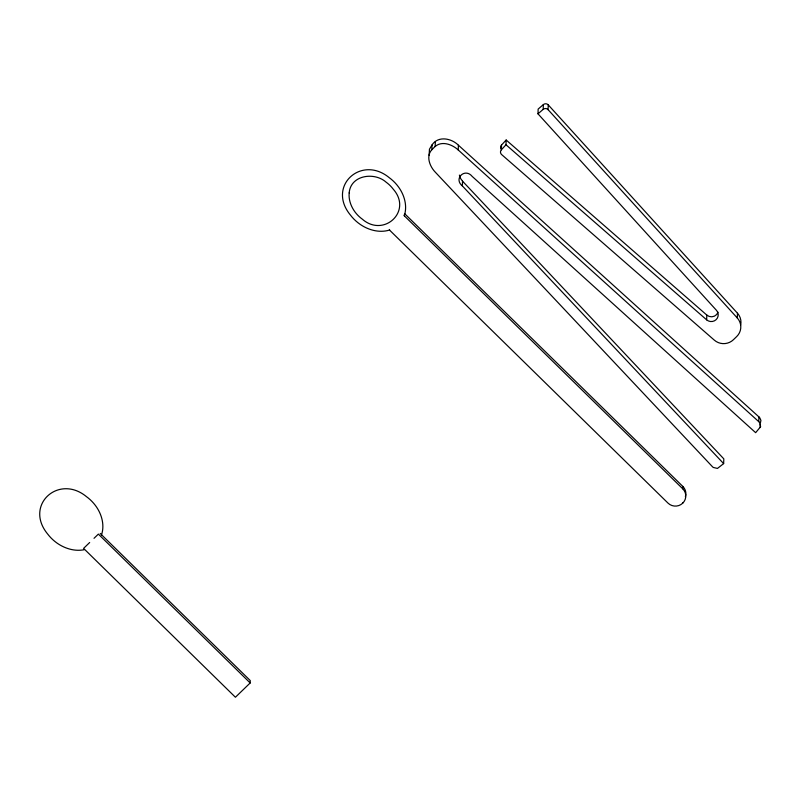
<?xml version="1.0" encoding="UTF-8"?>
<svg xmlns="http://www.w3.org/2000/svg" width="801" height="801" viewBox="0 0 801 801"><rect width="100%" height="100%" fill="white"/><g stroke="black" fill="none" stroke-linecap="round" stroke-linejoin="round"><path stroke-width="1.2" d="M89.672 542.507L83.594 548.385L235.414 697.24L250.182 682.963L250.262 680.58L100.235 533.486M459.373 175.089L460.495 178.353L462.547 181.186L723.814 458.863L723.643 463.609L717.466 468.425L713.321 467.464A7.109 6.929 2 0 1 712.299 466.562L435.303 172.175C429.807 166.548 425.701 156.245 431.869 149.677L432.039 144.921C438.247 135.529 451.514 138.283 458.412 145.221L758.907 416.89A7.109 6.929 2 0 1 759.829 417.902L760.92 420.405L760.499 422.527M431.869 149.677L435.163 146.483L435.333 141.737M723.643 463.609L462.377 185.942C453.186 178.613 465.041 167.479 472.21 176.44L755.643 432.68L760.63 426.693L759.658 422.648A7.109 6.929 2 0 0 758.747 421.646L458.242 149.977L458.412 145.221M462.377 185.942L462.547 181.186M737.481 313.231L737.31 317.987A13.887 13.517 2 0 1 736.71 336.54L733.416 339.724A13.887 13.517 2 0 1 714.372 340.185L501.636 154.573A3.474 3.384 2 0 1 501.366 149.797L501.526 145.041L506.162 140.015L706.812 315.083L706.642 319.839A6.949 6.758 2 0 0 716.174 319.609A6.949 6.758 2 0 0 716.474 310.337L537.992 113.832L538.152 109.076L543.348 104.601A3.474 3.384 2 0 1 548.254 104.901L737.481 313.231A13.887 13.517 2 0 1 740.605 325.286M501.366 149.797L505.992 144.771L506.162 140.015M537.992 113.832L543.188 109.357L543.348 104.601M737.31 317.987L548.084 109.657L548.254 104.901M682.772 488.83L404.285 215.779C407.559 205.957 404.425 195.043 398.467 186.913A43.194 42.053 2 0 0 389.106 177.572C361.231 154.713 326.638 186.243 350.387 215.008A43.194 42.053 2 0 0 359.919 224.19C368.36 230.117 379.434 233.151 389.516 230.057L668.004 503.108A10.413 10.143 2 0 0 682.732 503.168A10.413 10.143 2 0 0 682.772 488.83L682.852 486.447L404.825 213.847M682.732 503.168L682.752 502.577M758.747 421.646L758.907 416.89M760.149 427.524L760.269 423.959M101.487 534.978C104.931 524.855 101.577 513.581 95.289 505.311A43.234 42.093 2 0 0 86.378 496.58C58.503 473.721 23.9 505.241 47.649 534.017A43.234 42.093 2 0 0 56.561 542.748C64.42 548.445 74.503 551.629 84.175 549.736M432.039 144.921L429.456 149.216L429.116 155.214M94.017 538.312L98.363 534.107L250.182 682.963M435.163 146.483C442.022 140.535 452.355 144.53 458.242 149.977M505.992 144.771L706.642 319.839M501.015 148.806A3.474 3.384 2 0 1 501.526 145.041M718.016 312.24A6.949 6.758 2 0 1 706.812 315.083M543.188 109.357A3.474 3.384 2 0 1 548.084 109.657M682.852 486.447A10.413 10.143 2 0 1 685.386 496.71M404.115 215.008A13.327 2.223 46 0 1 404.355 215.839M389.426 229.476A13.327 2.223 46 0 1 389.586 230.117M349.186 192.921C348.505 199.799 351.038 206.688 355.143 212.145A34.593 33.682 2 0 0 362.282 219.134C383.689 237.967 412.765 211.264 393.251 189.176A34.593 33.682 2 0 0 386.122 182.187C374.467 171.704 350.578 174.968 349.186 192.921"/></g></svg>
